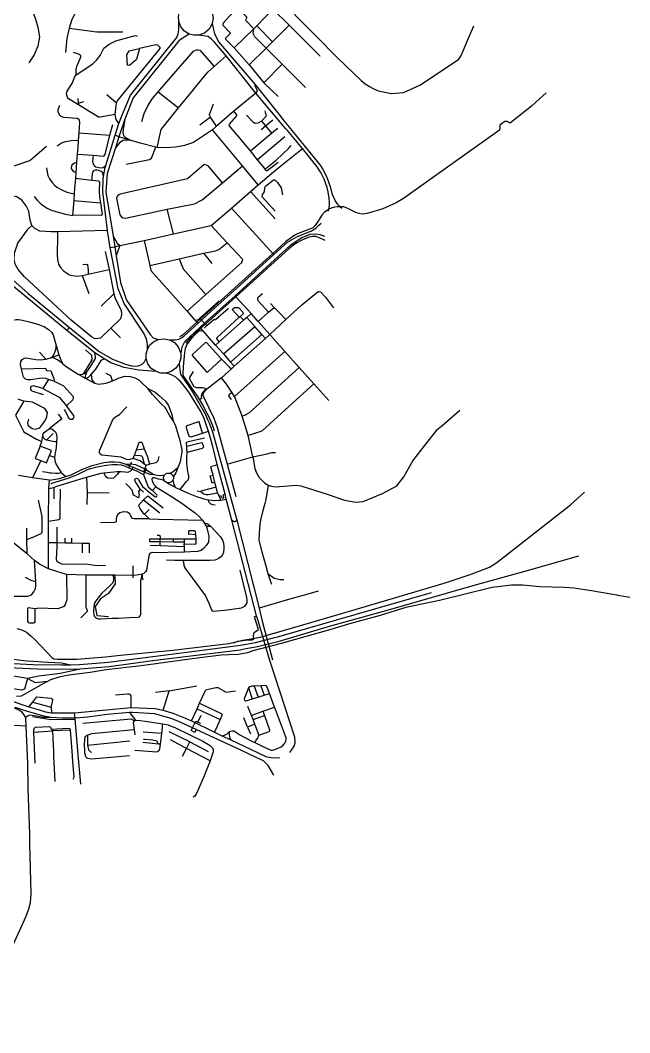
# Model space of a CAD drawing. Header units: inches. Extents: x 384787 to 391370, y 337312 to 343047.
# Drawn here: x 389574 to 391370, y 337886 to 340871 of the extents above; entities that cross this region are included whole.
import ezdxf

# ---------------------------------------------------------------- set-up
doc = ezdxf.new("R2010")
doc.units = ezdxf.units.IN
doc.header["$MEASUREMENT"] = 0

msp = doc.modelspace()

# ---------------------------------------------------------------- linework, layer by layer
for points in [[(390248.3, 341027.6), (390290.8, 340983), (390342.9, 340929.1), (390397.5, 340872.4), (390409, 340861), (390464.6, 340805.1), (390489.3, 340780.2), (390490.6, 340779), (390493.2, 340776.3), (390505.9, 340763.6), (390532.5, 340738), (390578.6, 340693.7), (390590.8, 340683.9), (390602.8, 340675.8), (390614.5, 340669.9), (390629.3, 340663.4), (390668.5, 340655.1), (390703.9, 340658.1), (390751.8, 340680), (390865.8, 340755.2), (390872.8, 340764.8), (390879.3, 340780.4), (390892.4, 340811.7), (390910.4, 340854.6)], [(389759.4, 340966.4), (389757.9, 340944.7), (389753.1, 340925.3), (389726, 340873.6), (389718.4, 340847.6), (389711.4, 340818.3), (389707.6, 340776.3)], [(390171.5, 340862.3), (390188.6, 340881.3), (390214.3, 340906.5), (390265.4, 340954.7), (390269.2, 340954.7), (390272, 340954.1), (390318.8, 340904.2)], [(390080.7, 340926.7), (390096.9, 340927.5), (390112.5, 340923.2), (390129.5, 340910.6), (390140, 340892.2), (390142.3, 340876.7), (390139.8, 340861.2), (390130.9, 340845), (390116.7, 340833), (390099.2, 340826.8), (390085.4, 340826.6), (390072, 340829.9), (390057.6, 340838.7), (390046.9, 340851.6), (390041, 340867.3), (390040.3, 340881.7), (390043.7, 340895.7)], [(390214.3, 340906.5), (390241.3, 340880.1), (390241.2, 340878.3), (390237.9, 340872.7), (390239, 340870.2), (390262.7, 340845.5)], [(390414.8, 340673.1), (390393.1, 340694.8), (390345.5, 340741.4), (390298.8, 340788.6), (390265.5, 340822.4), (390260.5, 340831.9), (390262.7, 340845.5), (390270.9, 340854.1), (390318.8, 340904.2)], [(390318.8, 340904.2), (390367, 340856.5), (390413.4, 340809.3), (390456.4, 340767.6), (390457.3, 340764.8)], [(389609.8, 340898.7), (389618.8, 340874.5), (389626, 340851), (389630.8, 340822), (389625.8, 340794.6), (389614.8, 340768.9), (389598.9, 340745.3)], [(389718.4, 340847.6), (389799.5, 340836.5), (389876.2, 340836.5)], [(389833.9, 340231.8), (389830.6, 340250.9), (389817.2, 340365.4), (389818, 340403.8), (389819.1, 340409.9), (389824, 340436.5), (389825.9, 340443.1), (389853.5, 340532), (389864.3, 340566.7), (389873.1, 340589.3), (389898.5, 340650.5), (390035, 340820.5), (390039.3, 340831.4), (390041.3, 340842.9), (390041.6, 340855.4), (390041, 340867.3)], [(390139.8, 340861.2), (390143.3, 340843.5), (390146.8, 340831.6), (390157.9, 340807.1), (390265.5, 340683), (390335.9, 340594.2), (390348.9, 340577.8), (390457.9, 340443.3), (390468, 340427.6), (390478.5, 340405.9), (390487.4, 340380.6), (390492.6, 340360.7), (390503.3, 340336.8), (390508.2, 340330.2), (390516.8, 340321.4), (390521.5, 340316.6)], [(390171.5, 340862.3), (390170.7, 340859.9), (390171.4, 340857), (390192.5, 340834.4), (390193, 340833.3), (390192.7, 340832.2), (390179.1, 340818.7), (390178.5, 340817.1), (390179.2, 340815.3), (390204.2, 340790), (390248.6, 340739.5), (390291.7, 340687), (390334.2, 340646.7)], [(390204.2, 340790), (390262.7, 340845.5)], [(390317, 340807.4), (390270.9, 340854.1)], [(390367, 340856.5), (390317, 340807.4), (390298.8, 340788.6)], [(389864.3, 340566.7), (389856.6, 340578.8), (389853.5, 340592.8), (389809.7, 340585.6), (389804.6, 340585.5), (389745.5, 340621.6), (389715.7, 340639.8), (389712.8, 340643.8), (389711.1, 340649.8), (389710.4, 340655.6), (389712.2, 340662.1), (389727.9, 340686.5), (389731.4, 340697), (389735, 340704.9), (389739.1, 340710.1), (389788, 340742.7), (389798.4, 340753.4), (389809.5, 340767.6), (389820, 340788.6), (389836.1, 340800.1), (389856.1, 340809.9), (389913, 340825.7), (389918.7, 340823.9)], [(390072, 340829.9), (390053.7, 340819.5), (390041.1, 340810.4), (389907.1, 340642.2), (389882.4, 340579.2), (389864.7, 340527.3), (389854.5, 340494.9), (389830.5, 340419.2), (389826, 340365.2), (389847.5, 340234)], [(390482.3, 340308), (390483.2, 340314), (390485, 340325.2), (390485.3, 340332.8), (390484.7, 340346.4), (390481.5, 340365.4), (390478.1, 340378.2), (390469.5, 340402.5), (390460.1, 340422.2), (390449.2, 340439.1), (390406, 340492.7), (390361.8, 340545.6), (390357, 340551.3), (390267.8, 340656.1), (390180.6, 340766.6), (390146.5, 340806.9), (390137.3, 340815.4), (390127.7, 340822.7), (390099.2, 340826.8)], [(389853.5, 340592.8), (389857.8, 340626.4), (389859.9, 340632.7), (389986.2, 340787.5), (389986, 340790.7), (389979.4, 340797.2), (389973.9, 340798.7), (389925.8, 340788.1)], [(389890.5, 340738.6), (389888.2, 340769.2), (389895.1, 340780.7), (389925.8, 340788.1), (389916.2, 340755.5), (389895.6, 340737.2), (389890.5, 340738.6)], [(389931.8, 340572.7), (389938.8, 340596.1), (389949.8, 340618.6), (389964.1, 340640.2), (389980.4, 340660.3), (390084.6, 340779.7), (390088.7, 340782.2), (390093.1, 340783.6), (390098.1, 340783.7), (390103.2, 340782.4), (390145.4, 340734.6)], [(390248.6, 340739.5), (390298.8, 340788.6)], [(389739.1, 340710.1), (389739.1, 340727.4), (389739.4, 340730.5), (389741.1, 340734.4), (389752.5, 340763.5), (389752.1, 340766.9), (389750.9, 340768.2), (389748.4, 340770.1), (389731, 340775.8)], [(389977.2, 340496.2), (389989.1, 340548.6), (390040.6, 340613.2), (390083, 340664.2), (390111.3, 340699.4), (390128.1, 340718.7), (390145.4, 340734.6), (390180.6, 340766.6)], [(390291.7, 340687), (390345.5, 340741.4)], [(390265.5, 340683), (390265.2, 340677.4), (390271.8, 340663.5), (390271.5, 340660.5), (390267.8, 340656.1)], [(389745.5, 340621.6), (389745.4, 340626.2), (389744.6, 340640.6)], [(389857.8, 340626.4), (389828.7, 340651.6)], [(390267.8, 340656.1), (390203.9, 340603), (390152.4, 340559.2), (390140.3, 340547.9), (390084.9, 340510.9), (390058.1, 340502.2), (390032.4, 340496.8), (390000.9, 340494.8), (389977.2, 340496.2), (389973.3, 340497.1), (389927.3, 340508.3), (389900.4, 340516.5), (389864.7, 340527.3), (389853.5, 340532)], [(389980.4, 340660.3), (390040.6, 340613.2)], [(391123.7, 340656.6), (391104.3, 340639.3), (391080.9, 340617.3), (391018.4, 340568.4), (391015.2, 340568.6), (391012.8, 340570.3), (391009.3, 340572.8), (391002.4, 340572.2), (390996.5, 340568.6), (390987.5, 340561.5), (390987.9, 340554), (390986.1, 340546.6), (390788.9, 340406.1), (390703.8, 340345.6), (390681.8, 340332.6), (390642.3, 340315.4), (390596.7, 340301.3), (390590, 340300), (390582.1, 340299.5), (390572.8, 340300.8), (390561.9, 340304.7), (390549.1, 340310.8), (390541.3, 340314.7), (390533, 340319.2), (390526.8, 340320.7), (390516.8, 340321.4), (390508, 340321.2), (390499.9, 340319.8), (390490.4, 340316.7), (390483.2, 340314), (390478.1, 340310.5), (390470.4, 340304.8), (390462.7, 340295.9), (390455.4, 340283.5), (390454, 340281.5), (390449.5, 340274.5), (390443.6, 340265.8), (390436.6, 340259.4), (390426.1, 340255.4), (390408.5, 340248.5), (390397.7, 340244), (390385.1, 340237.9), (390380.5, 340235.4), (390369, 340227.5), (390356.2, 340218.3), (390341.7, 340205.3), (390318, 340183.8), (390104.9, 339991), (390093.9, 339981.1), (390051.7, 339942.9), (390043.6, 339937.6)], [(389690, 340619.5), (389686.4, 340612.1), (389684.5, 340606.1), (389685.1, 340601), (389689.7, 340592.2), (389693.3, 340588.6), (389695.9, 340587), (389701.4, 340585.7), (389741.3, 340582.8), (389745, 340580.7), (389747.8, 340576.6)], [(389745.4, 340626.2), (389761.1, 340631.4)], [(390152.4, 340559.2), (390134.8, 340585.3), (390132.3, 340588.8), (390131.6, 340590.9), (390131.8, 340592.9), (390143.1, 340624.4)], [(390295.1, 340432.8), (390294.4, 340433.5), (390273.3, 340459.9), (390252.3, 340485.9), (390231.5, 340510.9), (390189.7, 340561), (390190.3, 340564.2), (390211.4, 340588.2), (390212.3, 340590), (390212.2, 340591.9), (390203.9, 340603)], [(390294.9, 340604.2), (390298.6, 340587.9), (390284.9, 340573.3), (390274.6, 340567.3), (390266.1, 340567.1), (390261.3, 340569.3), (390241.2, 340590.8)], [(389747.8, 340576.6), (389748.6, 340570.1), (389746.3, 340539.4), (389744.7, 340516.5), (389743.2, 340495.9), (389741.7, 340476.4), (389740, 340453.1), (389737.7, 340422.2), (389736.4, 340404), (389734.3, 340376), (389733, 340359.2), (389731.4, 340339.6), (389727.9, 340295.1)], [(389882.4, 340579.2), (389877.7, 340549.3), (389876.5, 340540.3), (389877.2, 340534.5), (389879.7, 340530.2), (389884.4, 340525.5), (389900.4, 340516.5)], [(390134.8, 340585.3), (390103.4, 340561.5)], [(390283.9, 340548.6), (390296.7, 340559.3), (390318.8, 340577.8)], [(390284.9, 340573.3), (390296.7, 340559.3), (390314.8, 340537.9)], [(389820.2, 340470.4), (389824, 340474.8), (389837.5, 340531.9), (389846.4, 340563.7)], [(390275.1, 340385.6), (390228.8, 340441.5), (390140.3, 340547.9)], [(390252.3, 340485.9), (390314.8, 340537.9), (390331.1, 340552.1), (390333.5, 340552)], [(389683.2, 340500.4), (389697, 340511), (389708.7, 340513.8), (389723.5, 340516.8), (389738.1, 340517.1), (389744.7, 340516.5)], [(389746.3, 340539.4), (389837.5, 340531.9)], [(389900.4, 340516.5), (389884.8, 340517.4), (389877.1, 340516.1), (389867.4, 340510.2), (389854.5, 340494.9)], [(390353.4, 340527.3), (390273.3, 340459.9)], [(389482.2, 340417.1), (389602.5, 340457.7), (389651.2, 340499.4)], [(389852.5, 340203.4), (389867.9, 340206.6), (389939.1, 340221.4), (390025.6, 340241.1), (390136.9, 340265.8), (390196.1, 340317.2), (390252.7, 340366.3), (390275.1, 340385.6), (390320, 340424.3), (390342, 340441.8), (390406, 340492.7)], [(389885.9, 340446.4), (389954.7, 340460.8), (389958, 340462.3), (389961.1, 340464.8), (389973.3, 340497.1)], [(390295.1, 340432.8), (390298.8, 340435.3), (390327.9, 340459), (390365.4, 340493.7), (390372.6, 340501.8)], [(389741.7, 340476.4), (389788.8, 340472.8), (389820.2, 340470.4)], [(389788.8, 340472.8), (389787.5, 340463.3), (389787, 340456.8), (389787.7, 340449.9), (389791.3, 340442.7), (389796.8, 340438.8), (389805.4, 340436.5)], [(389651.5, 340435.8), (389653.6, 340423.5), (389654.3, 340418.3), (389655, 340413.6), (389659.9, 340403), (389667.9, 340392.2), (389675.4, 340383.4), (389681.4, 340379), (389696.9, 340370.7), (389711.2, 340364.2), (389733, 340359.2)], [(389737.7, 340422.2), (389731.6, 340424.2), (389725.4, 340433.8), (389725.9, 340442.8), (389728.5, 340447.2), (389732.9, 340450), (389740, 340453.1)], [(389805.6, 340428.2), (389800.4, 340429), (389794.7, 340429.2), (389790.2, 340427.2), (389786.9, 340423.1), (389786.1, 340417.4), (389784.1, 340398.8)], [(389805.4, 340436.5), (389811.3, 340435.6), (389818.6, 340437.2), (389825.9, 340443.1)], [(389819.1, 340409.9), (389817, 340421.4), (389812.8, 340425.6), (389805.6, 340428.2)], [(389876, 340288.7), (389884.5, 340287.2), (390007.1, 340314.4), (390087.8, 340330.1), (390110, 340341.1), (390170.3, 340392.1), (390228.8, 340441.5)], [(390170.3, 340392.1), (390127.4, 340441.8), (390118, 340445.6), (390114.6, 340445), (390066.5, 340403.6)], [(390333.7, 340451.9), (390301.4, 340427.2), (390299.6, 340427.5), (390295.1, 340432.8)], [(389805.7, 340396.5), (389807.6, 340393.5), (389806.7, 340367.6), (389807.7, 340349.3), (389810, 340332.5), (389815.5, 340297.9), (389812.5, 340295.2), (389760.1, 340296), (389727.9, 340295.1)], [(389805.7, 340396.5), (389784.1, 340398.8), (389736.4, 340404)], [(390066.5, 340403.6), (389868.1, 340358.6), (389862.6, 340354.9), (389859.8, 340351.5), (389857.7, 340346), (389867, 340297.5), (389870.9, 340292), (389876, 340288.7)], [(390297.2, 340381.5), (390319.5, 340399.7), (390321.3, 340400.8), (390323.8, 340400.8), (390331.8, 340392.2), (390343.3, 340376.6), (390347.2, 340356.3)], [(389830.6, 340250.9), (389684.1, 340247.5), (389664.7, 340247.1), (389631.3, 340249), (389616.5, 340257.4), (389608.1, 340266), (389603, 340281.3), (389598.8, 340308.6), (389590.9, 340324.3), (389579.1, 340339.5), (389563.5, 340350), (389508.8, 340362.5), (389484.9, 340368), (389451.8, 340370.6), (389421.3, 340370.8), (389396.2, 340367.2)], [(390325.6, 340285.5), (390252.7, 340366.3)], [(390324.8, 340308.6), (390287, 340350.9), (390287.8, 340357.1), (390293.7, 340365.1), (390295, 340378), (390297.2, 340381.5)], [(389371.4, 340334.4), (389407.3, 340261.1), (389441, 340212.5), (389480.7, 340168.4), (389596.9, 340065.8), (389719.4, 339965.3), (389806.9, 339894.3), (389846.2, 339871.9), (389880.7, 339857.8), (389904.6, 339851.5), (389921.8, 339851.8), (389932.2, 339856.3), (389940.5, 339864.2), (389945.1, 339873.9)], [(389614.8, 340351.1), (389622.9, 340342), (389633, 340331.4), (389642.3, 340323.9), (389653.4, 340316.9), (389663.3, 340312), (389679.1, 340307.6), (389706.9, 340299.3), (389727.9, 340295.1)], [(389731.4, 340339.6), (389810, 340332.5)], [(390025.6, 340241.1), (390007.1, 340314.4)], [(390321.3, 340180), (390318, 340183.8), (390196.1, 340317.2)], [(389840.7, 339963.7), (389810, 339933.9), (389794.7, 339932.2), (389783.8, 339937.7), (389724, 339987), (389612.9, 340090.1), (389586.1, 340115), (389567.4, 340136.4), (389560.1, 340149.7), (389555.6, 340165.3), (389556.7, 340183.9), (389567.1, 340214.1), (389595, 340253.1), (389596.6, 340255.3), (389608.1, 340266)], [(389684.1, 340247.5), (389683.7, 340232.9), (389682.5, 340181.8), (389684, 340164.9), (389686.6, 340152.2), (389692.3, 340141.8), (389701.7, 340131.9), (389719, 340120.6), (389739.4, 340116.4), (389756.2, 340118.6), (389774.3, 340122.6), (389835.6, 340136)], [(390136.5, 340012.9), (390222.1, 340089.9), (390321.3, 340180), (390361.3, 340216.5), (390389.2, 340232.2), (390400.5, 340237.6), (390432.1, 340250.6), (390445.2, 340258.4), (390454.4, 340267.1), (390460.4, 340272.8)], [(390136.9, 340265.8), (390184.2, 340214.4), (390229.6, 340165.3)], [(389838.9, 340201.2), (389833.9, 340231.8)], [(389847.5, 340234), (389859.2, 340214.3), (389867.9, 340206.6)], [(389847.5, 340234), (389852.5, 340203.4)], [(389939.1, 340221.4), (389955.8, 340147.7), (389959, 340133.1)], [(390471.8, 340233.2), (390463.3, 340236.2), (390457.8, 340238.2), (390442.9, 340240.6), (390427.2, 340239.1), (390403.7, 340229.3), (390369.1, 340206.7), (390207.4, 340058.4), (390117.3, 339977.6), (390104.2, 339965.9), (390057.7, 339923.1), (390050.6, 339907.3), (390047, 339889.1)], [(390472.3, 340221.5), (390455.6, 340230), (390444.9, 340233.4), (390434.8, 340233.1), (390425.7, 340231.7), (390412.2, 340226.3), (390399.9, 340220.7), (390389.5, 340214.5), (390376.3, 340206.1), (390364.6, 340196.5), (390333.5, 340167.9), (390209.6, 340056), (390119.7, 339975), (390106.5, 339963.1), (390091.4, 339949.6), (390070.8, 339929.7), (390065.9, 339924.5), (390062, 339919.3)], [(389974.1, 339835), (389923.4, 339839), (389879.9, 339846.9), (389840.5, 339861.2), (389823.1, 339871.4), (389793.5, 339890.7), (389711.3, 339956.6), (389514.3, 340118.5), (389463.8, 340164.4), (389431.5, 340206.1), (389426.5, 340213.3)], [(389823.8, 340189.2), (389835.6, 340136), (389849.8, 340064.1), (389853.9, 340050.6), (389871.7, 340016.2), (389872.7, 340003.6), (389869.3, 339990.3), (389840.7, 339963.7)], [(389838.9, 340201.2), (389852.5, 340203.4)], [(389948.8, 339901.2), (389949.1, 339916.4), (389945.7, 339931), (389937.8, 339948.9), (389880.3, 340036.4), (389862.8, 340079), (389838.9, 340201.2)], [(389852.5, 340203.4), (389856.6, 340176), (389869.1, 340097.8), (389887.1, 340045.5), (389957.2, 339944.6), (389966, 339934.9), (389980, 339929.7)], [(389867.9, 340206.6), (389856.6, 340176)], [(389955.8, 340147.7), (390042.4, 340167.5), (390114.1, 340184.1), (390149.4, 340191.6), (390159.3, 340195.4), (390184.2, 340214.4)], [(390042.4, 340167.5), (390054.2, 340137.7), (390121.2, 340062.8)], [(390065.4, 340013.3), (390121.2, 340062.8), (390227.2, 340157.1), (390229.6, 340165.3)], [(390114.1, 340184.1), (390138.7, 340153.4)], [(389758.6, 340151.4), (389769.4, 340152.3), (389771.7, 340150.6), (389774.3, 340134), (389774.3, 340122.6)], [(389959, 340133.1), (390039.3, 340042.7), (390065.4, 340013.3), (390088.5, 339987.2), (390093.9, 339981.1), (390097.3, 339977.4)], [(389756.2, 340118.6), (389775.6, 340065)], [(390310, 339944.6), (390357.1, 339988.4), (390403.7, 340031.7), (390452.2, 340071.3), (390455.2, 340071.4), (390459, 340070.4), (390473.3, 340055), (390497.5, 340022.7)], [(389812.7, 340027.8), (389849.8, 340064.1)], [(390088.5, 339987.2), (390095.8, 339988.1), (390099.2, 339988.8), (390101.7, 339990.5), (390103.7, 339992.3), (390160.6, 340043.9)], [(390483.2, 339749.7), (390439.4, 339798.7), (390396.2, 339847.1), (390354.1, 339894.2), (390310, 339944.6), (390275.5, 339982.6), (390254.2, 340006), (390209.6, 340056), (390207.4, 340058.4)], [(390288.2, 340064.5), (390275.6, 340054.1), (390273.6, 340051.2), (390273.2, 340048.2), (390274.4, 340044.5), (390284.5, 340032.9), (390305.8, 340009.9)], [(390322.1, 340024.5), (390311.7, 340035.6)], [(390013.5, 339929.2), (390030.9, 339929.1), (390041.7, 339931.2), (390049.5, 339934.9), (390055.7, 339939.9), (390097.3, 339977.4), (390108.6, 339986.8), (390136.5, 340012.9)], [(390117.5, 339963.1), (390117.8, 339964.8), (390118.9, 339966.4), (390123.7, 339970.7), (390144.3, 339988.8), (390149.7, 339988.5), (390187.3, 340022.6)], [(390254.2, 340006), (390241.5, 339994.8), (390232, 339986.4), (390160, 339922.8), (390149.5, 339913.5)], [(390219.3, 339995.4), (390198.7, 340017.9), (390205.1, 340024.1), (390217.6, 340023.7), (390230.2, 340010.4), (390231.1, 340005.7), (390221.7, 339997.6)], [(390275.5, 339982.6), (390305.8, 340009.9), (390322.1, 340024.5), (390337.1, 340009.7), (390357.1, 339988.4)], [(389525.4, 339971.3), (389533, 339978.1), (389538.4, 339981.4), (389542.6, 339983.6), (389552.6, 339987), (389561.9, 339988.7), (389568.8, 339988.7), (389581, 339986.6), (389603.7, 339980.5), (389629, 339973.6), (389637.3, 339970.5), (389644.4, 339967.8), (389657.5, 339959.7), (389666, 339951.5), (389670.9, 339943.6), (389680, 339912.4), (389687.7, 339884.3)], [(390123.7, 339970.7), (390119.7, 339975), (390117.3, 339977.6), (390108.6, 339986.8), (390104.9, 339991), (390103.7, 339992.3)], [(390160, 339922.8), (390153, 339932.9), (390152.9, 339934.7), (390219.3, 339995.4), (390221.7, 339997.6), (390232, 339986.4)], [(390296.4, 339932.8), (390286.3, 339944.6), (390265.2, 339968.1), (390241.5, 339994.8)], [(389711.3, 339956.6), (389719.4, 339965.3)], [(389869.3, 339935.2), (389840.7, 339963.7)], [(390112.5, 339956.2), (390108.7, 339954.1), (390104.1, 339955.4), (390101.2, 339955.4), (390090.6, 339945.8), (390075.4, 339929.7), (390066.3, 339917.5), (390060.1, 339903.4), (390057.9, 339891.5), (390054.1, 339849.2), (390052.9, 339831), (390054.3, 339821.6), (390061.3, 339812.9), (390081.6, 339782.1), (390093.4, 339765.7), (390102.5, 339752.1), (390111.3, 339736.9), (390124.3, 339712.6), (390131.2, 339699.5), (390137, 339686.5), (390139.9, 339679.3), (390142.6, 339670.8), (390145.7, 339660.2)], [(390149.5, 339913.5), (390112.5, 339956.2), (390106.5, 339963.1), (390104.2, 339965.9)], [(390172.6, 339887.2), (390265.2, 339968.1)], [(389948.8, 339901.2), (389956.3, 339913.6), (389967, 339923.3), (389980, 339929.7)], [(389980, 339929.7), (389996.8, 339932.2), (390013.5, 339929.2)], [(390013.5, 339929.2), (390028.3, 339920.9), (390039.6, 339908.2), (390047, 339889.1)], [(390080.9, 339882.4), (390123.3, 339834.6), (390126.2, 339833.8), (390167.4, 339871.9), (390123.4, 339920.3), (390120.1, 339920.8), (390081.7, 339885.8), (390080.9, 339882.4)], [(390310, 339944.6), (390296.4, 339932.8), (390204.5, 339850.7), (390196.1, 339843.3), (390167.4, 339816.9), (390123.2, 339782.6), (390114.7, 339774.1), (390112.6, 339769.8), (390111.7, 339765.6), (390114.7, 339759.1)], [(390193.8, 339863), (390286.3, 339944.6)], [(389630.5, 339892.6), (389649.1, 339872)], [(389666.9, 339876.9), (389671.5, 339883.1), (389675.2, 339889.9), (389677.9, 339897.1), (389679.5, 339904.7), (389680, 339912.4)], [(389766, 339899.5), (389784.2, 339884), (389785.3, 339870.1), (389763.5, 339834.8), (389758.6, 339827.9)], [(389770.5, 339834.2), (389781.8, 339850.8), (389795.4, 339873.5), (389795.4, 339879.3), (389793.5, 339890.7)], [(389945.1, 339873.9), (389945.1, 339887.8), (389948.8, 339901.2)], [(390047, 339889.1), (390047.1, 339875.4), (390042.3, 339858.9)], [(390149.5, 339913.5), (390172.6, 339887.2), (390193.8, 339863)], [(390205.8, 339761.7), (390354.1, 339894.2)], [(389656.8, 339812.3), (389649.1, 339814.7), (389640.2, 339815.9), (389629.9, 339815), (389605.3, 339810.6), (389596.4, 339811.2), (389589, 339813.3), (389583.1, 339819.1), (389577.6, 339842.3), (389574.8, 339855.5), (389575.9, 339864.7), (389579.6, 339871.2), (389585, 339874.3), (389590.5, 339875.9), (389620.1, 339870.4), (389633.5, 339869.5), (389649.1, 339872)], [(389649.1, 339872), (389666.9, 339876.9)], [(389666.9, 339876.9), (389687.7, 339884.3)], [(389699.9, 339858.5), (389690.9, 339865), (389683.6, 339870.1), (389675.6, 339874), (389666.9, 339876.9)], [(389687.7, 339884.3), (389692.9, 339871.9), (389699.9, 339858.5), (389709.2, 339850.4), (389745, 339827.9), (389767.2, 339815), (389784.2, 339805.9), (389792.3, 339801.2), (389805.4, 339798), (389827.6, 339800.6), (389845.5, 339807.7), (389865.8, 339817.1), (389882.9, 339822.1), (389897.9, 339821.1), (389911.7, 339817), (389923, 339811), (389932.6, 339802.3), (389949.8, 339785.4)], [(389823.1, 339871.4), (389815.4, 339869.9), (389810.4, 339866.3), (389795.6, 339842.3), (389783.3, 339827.2)], [(389974.1, 339835), (389960.2, 339844.5), (389950.2, 339858), (389945.1, 339873.9)], [(390042.3, 339858.9), (390032.2, 339845), (390019.1, 339835.6), (390003.7, 339830.7)], [(390042.3, 339858.9), (390043.9, 339839), (390046.5, 339827.8), (390081.3, 339776), (390119.6, 339708.6), (390126.1, 339694.2), (390130.3, 339684.1), (390137.8, 339665.2), (390140.2, 339657.9), (390211.7, 339401.1), (390277.7, 339137.3), (390286.8, 339099.7)], [(390167.4, 339871.9), (390190.8, 339848.4), (390196.1, 339843.3)], [(390204.5, 339850.7), (390193.8, 339863)], [(389649.3, 339843.9), (389577.6, 339842.3)], [(389649.3, 339843.9), (389651.4, 339838.4), (389664.1, 339837.3), (389674, 339811.9), (389672.6, 339806.6)], [(389745, 339827.9), (389751.8, 339827.1), (389758.6, 339827.9), (389764.9, 339830.3), (389770.5, 339834.2)], [(389767.2, 339815), (389766.4, 339820.5), (389767.4, 339824.8), (389770.5, 339834.2)], [(389783.3, 339827.2), (389778.8, 339822.2), (389773.8, 339817.6), (389767.2, 339815)], [(389783.3, 339827.2), (389783.8, 339817), (389785.3, 339812.2), (389787.9, 339807.2), (389792.3, 339801.2)], [(389845.5, 339807.7), (389840.5, 339822.6), (389826.8, 339829.4)], [(390003.7, 339830.7), (389988.6, 339830.7), (389974.1, 339835)], [(390275.7, 339097.5), (390269.8, 339114.7), (390198, 339397.2), (390181.2, 339459.5), (390177.5, 339473.6), (390154.2, 339560.8), (390141.7, 339614.2), (390134.6, 339638.5), (390128.5, 339660), (390126.9, 339664.9), (390120.7, 339682.2), (390115.8, 339696.5), (390106.3, 339717.1), (390095.6, 339735.6), (390083.7, 339753.6), (390072.3, 339771.1), (390061.6, 339785.9), (390050.8, 339799.6), (390044.9, 339807.3), (390038.7, 339813.1), (390032.6, 339818.4), (390025.6, 339822.9), (390016.7, 339826.8), (390003.7, 339830.7)], [(390123.2, 339782.6), (390121.1, 339783.9), (390118.5, 339785.6), (390115.7, 339786.6), (390111.2, 339787.4), (390094, 339787.3), (390086.7, 339790.3), (390073.3, 339812.8), (390073.3, 339817.5), (390084.2, 339835)], [(390396.2, 339847.1), (390322.6, 339780.5), (390247.9, 339712.8), (390235.2, 339705.9), (390227.8, 339703.7)], [(389656.8, 339812.3), (389640.5, 339785.1), (389688.7, 339759.7), (389710.5, 339734.1), (389729.1, 339751.8), (389731, 339756), (389730.9, 339760.7), (389702.6, 339792.3), (389672.6, 339806.6), (389656.8, 339812.3)], [(390259.3, 339583.4), (390245.5, 339647), (390227.8, 339703.7), (390224.3, 339714.6), (390205.8, 339761.7), (390197.5, 339774.6), (390182.2, 339798.4), (390167.4, 339816.9)], [(390439.4, 339798.7), (390365.6, 339731.9), (390286.9, 339660.7), (390283, 339658.6), (390245.5, 339647)], [(389640.5, 339785.1), (389617.3, 339792.4), (389612.4, 339792.9), (389609.1, 339792.5), (389606.6, 339791.2), (389604.6, 339788.9), (389603.8, 339785.2), (389604.2, 339782.5), (389606.2, 339779.9), (389610.8, 339777.1), (389641.8, 339767.3)], [(390024.3, 339690.1), (390013.4, 339707.1), (390000.8, 339729), (389990, 339739.6), (389963.5, 339767.5), (389949.8, 339785.4)], [(389949.8, 339785.4), (389971.2, 339774.1), (389984.6, 339764), (390001.7, 339748.1), (390010.5, 339734.9), (390020.5, 339708.2), (390024.3, 339690.1)], [(390121.1, 339783.9), (390111.7, 339774.8), (390107.8, 339767.5), (390107.2, 339761.2), (390108.3, 339756.2), (390102.5, 339752.1)], [(390196.3, 339752.5), (390188.5, 339764.2), (390190.7, 339768.7), (390197.5, 339774.6)], [(389584.1, 339747.8), (389560.4, 339706.7), (389584, 339657.9), (389621.7, 339635.6), (389637.6, 339629.1)], [(389598.1, 339695.2), (389594.9, 339682.7), (389597.5, 339675.9), (389609.1, 339667.1), (389619.3, 339665.5), (389631.2, 339669.7), (389646.8, 339689.4), (389652.6, 339701.8), (389653.8, 339714.2), (389646.7, 339726.7), (389610.4, 339745), (389584.1, 339747.8), (389572.4, 339751.8), (389567.8, 339753.5)], [(390114.7, 339759.1), (390144.3, 339697.6), (390154.6, 339670.6), (390183.8, 339562.4), (390209.6, 339467)], [(389685.5, 339709.3), (389696, 339696.3), (389659, 339666.5)], [(389703.5, 339723.3), (389706.5, 339719), (389716.8, 339697.6), (389721.6, 339694.9), (389727.2, 339695.4), (389730.9, 339698), (389733, 339702), (389732.1, 339705.4), (389710.5, 339734.1)], [(389897, 339575.8), (389892.2, 339574.7), (389887.5, 339575.6), (389878.6, 339580), (389871.7, 339582.4), (389814.6, 339588.3), (389809.3, 339591.8), (389807.2, 339596.3), (389807.8, 339601.7), (389847.6, 339696.3), (389854.5, 339701.4), (389866, 339708.2), (389888.5, 339731.4)], [(390259.3, 339583.4), (390265.8, 339549.7), (390270, 339536.8), (390278.5, 339522.7), (390294.1, 339507.4), (390304.8, 339499.9), (390314.7, 339497.6), (390325.6, 339495.9), (390387.7, 339500), (390401.2, 339498.3), (390481.8, 339472.5), (390529.5, 339455.9), (390562.6, 339450.6), (390584.7, 339452), (390641.9, 339475.7), (390683.6, 339498.4), (390704.4, 339524.5), (390731.2, 339571.8), (390772.2, 339625), (390798.7, 339658.8), (390802, 339663), (390816.4, 339675.4), (390869.5, 339721.2)], [(390024.3, 339690.1), (390031.2, 339675.7), (390044.2, 339631.8), (390048.5, 339613.6), (390050, 339606.4), (390049.8, 339597.3), (390047.7, 339582.2), (390046.7, 339576.2), (390044.8, 339568.9), (390042.2, 339560.9), (390038.6, 339552.4)], [(390110.6, 339653.4), (390101, 339686.9), (390100.2, 339687.2), (390099.4, 339687.2), (390065, 339674.8), (390063.3, 339672.9)], [(389640.9, 339647), (389641.7, 339651.8), (389645, 339656.2), (389659, 339666.5), (389662.9, 339667), (389666.7, 339666.1), (389673.2, 339661.8), (389678.3, 339657.2), (389680.4, 339649.9), (389681.6, 339641), (389681, 339627.8), (389679.4, 339610), (389676.6, 339595.3), (389674.9, 339582.4), (389676.1, 339572), (389680, 339561.6), (389695, 339537.9), (389707.8, 339525.7)], [(389651.5, 339633.5), (389670.7, 339652.3)], [(390063.3, 339672.9), (390063.2, 339670.3), (390071.1, 339646.1), (390073.3, 339643.6)], [(390073.3, 339643.6), (390077.6, 339643), (390110.6, 339653.4)], [(390110.6, 339653.4), (390128.5, 339660)], [(389632.3, 339615.8), (389617.7, 339579.4), (389634.1, 339572.9), (389651.5, 339566), (389660.1, 339587.7), (389666, 339602.4), (389632.3, 339615.8), (389637.6, 339629.1), (389640.9, 339647)], [(389681, 339627.8), (389675.7, 339628), (389651.5, 339633.5), (389647.1, 339635.3), (389642.8, 339639.6), (389640.9, 339647)], [(389944.8, 339559.7), (389939.5, 339562.7), (389927, 339571.8), (389906.9, 339579.3), (389910.8, 339588.7), (389916.1, 339604.4), (389921, 339618.6), (389924.4, 339626.7), (389931.8, 339627.1), (389939, 339607.9)], [(390064.5, 339614.2), (390063.7, 339625.1), (390065.2, 339628.4), (390116.6, 339640.1)], [(390111.2, 339609.9), (390114.6, 339613.4), (390111.5, 339624.5), (390108, 339625.1), (390064.5, 339614.2)], [(389660.1, 339587.7), (389674.9, 339582.4)], [(389910.8, 339588.7), (389927.5, 339587.5), (389931, 339586.8), (389933, 339585.1), (389934.9, 339579.2), (389939.5, 339562.7)], [(389916.1, 339604.4), (389939, 339607.9)], [(389939, 339607.9), (389949.2, 339583.5), (389955.1, 339562.6)], [(390045.7, 339487.9), (390062.9, 339509.7), (390068.6, 339516.3), (390070.5, 339520.7), (390070.9, 339526.8), (390067.9, 339540.6), (390065.1, 339564.4), (390064.6, 339582.1), (390065.4, 339597.5), (390065.2, 339606.1), (390064.5, 339614.2)], [(390065.4, 339597.5), (390111.2, 339609.9)], [(390183.8, 339562.4), (390259.3, 339583.4), (390301.3, 339593.2), (390315.5, 339596.7), (390326.1, 339596.7)], [(389634.1, 339572.9), (389610.4, 339522.4)], [(389660, 339515.3), (389689.7, 339520.2), (389707.8, 339525.7), (389724.3, 339530.7), (389757.7, 339547.2), (389785.6, 339557.9), (389820.2, 339567.3), (389835.6, 339569.1), (389852.8, 339568.8), (389865.9, 339568.1), (389876.6, 339565.5), (389884.8, 339562), (389896.4, 339557.2), (389906.6, 339553), (389938, 339539.9), (389940.7, 339538.8), (389954.4, 339533.2), (389967.3, 339531.7), (389977.5, 339529.7), (389988.4, 339528.8), (389999.7, 339531.1)], [(389664.2, 339502.8), (389667.2, 339505.9), (389715.1, 339520.9), (389732.4, 339527.5), (389742.6, 339532.1), (389772, 339546.7), (389780.8, 339549.8), (389804.2, 339554.9), (389827.5, 339559.7), (389845.8, 339561.3), (389860.6, 339561.4), (389871.2, 339560.2), (389881.3, 339557.6), (389893.9, 339551.9)], [(389884.8, 339562), (389899.1, 339562.8), (389913.8, 339561.2), (389940.8, 339548.1), (389944.2, 339546.1), (389967.3, 339531.7)], [(389901.8, 339568.6), (389899.1, 339562.8), (389896.4, 339557.2), (389893.9, 339551.9)], [(389906.9, 339579.3), (389897, 339575.8)], [(389938, 339539.9), (389940.8, 339548.1), (389944.8, 339559.7), (389955.1, 339562.6), (389959.6, 339563.9), (389969.2, 339566.1), (389974.2, 339567.6), (389980.4, 339573.2), (389983, 339585.2)], [(390164.8, 339456.4), (390160.5, 339469.2), (390155.7, 339477.9), (390151.6, 339494), (390147.9, 339508.3), (390142.3, 339529.9), (390136, 339554.2), (390137.1, 339555.9), (390145.3, 339558.2)], [(390145.3, 339558.2), (390149.3, 339559.4)], [(390149.3, 339559.4), (390154.2, 339560.8)], [(389660, 339515.3), (389610.4, 339522.4), (389568.4, 339529.3)], [(389639.9, 339541.1), (389652.9, 339538.2), (389656.7, 339537.5), (389660.7, 339536.9), (389667.3, 339536.4), (389678.3, 339535.9), (389686.2, 339536.2), (389695, 339537.9)], [(389658, 339490.1), (389673, 339493.5), (389682.1, 339496.9), (389716.7, 339508.4), (389769.6, 339524.2), (389812.2, 339535.8), (389820.4, 339536.7), (389859.7, 339541.1), (389866.6, 339540.7), (389871.4, 339540.5), (389882.1, 339539.6), (389890.6, 339538.4), (389894, 339539.3), (389901, 339543.6), (389902.5, 339545.7), (389903.6, 339547.6), (389906.6, 339553)], [(389866.6, 339540.7), (389859.8, 339531.3), (389852.7, 339524.6), (389848.9, 339521.2), (389842.2, 339520.3), (389832.1, 339521.4), (389828.4, 339524.2), (389824.8, 339528.2), (389820.4, 339536.7)], [(389893.9, 339551.9), (389914.7, 339543.5)], [(389914.7, 339543.5), (389937.5, 339532.1), (389946.7, 339504.8), (389951.2, 339495.8), (389964.1, 339484.6)], [(389945.9, 339549.7), (389944.2, 339546.1), (389940.7, 339538.8), (389937.5, 339532.1)], [(389998.4, 339514), (389997.1, 339516.8), (389996.3, 339519.7), (389996.2, 339522.8), (389996.8, 339525.8), (389998, 339528.6), (389999.7, 339531.1)], [(389999.7, 339531.1), (390001.8, 339533.1), (390004.2, 339534.6), (390006.9, 339535.7)], [(390006.9, 339535.7), (390011.2, 339536.2), (390015.5, 339535.4)], [(390015.5, 339535.4), (390021.2, 339538.5), (390026.5, 339542.5), (390032.7, 339547.4), (390038.6, 339552.4)], [(390015.5, 339535.4), (390018.4, 339534), (390021, 339532.1), (390023, 339529.6), (390024.5, 339526.7), (390025.3, 339523.6)], [(390038.6, 339552.4), (390034.8, 339542.1), (390032.1, 339537), (390029.5, 339531.9), (390025.3, 339523.6)], [(390133.3, 339527.4), (390142.3, 339529.9)], [(389969.1, 339501.6), (389971.3, 339498.7), (389974, 339495.8), (390017, 339469), (390050, 339447.3), (390072.5, 339430.3), (390089.3, 339418.5), (390100.3, 339408.9), (390110.7, 339397.1), (390115.9, 339389.3), (390122.9, 339378.6), (390130.2, 339350.1), (390128.6, 339331.9), (390122.4, 339323), (390115.3, 339314.2), (390106.7, 339307.4), (390096.2, 339304.8), (390075.9, 339303.6), (390058, 339302.9), (389960.9, 339301.1), (389957.9, 339299.7), (389955.3, 339297.4), (389953.5, 339295), (389952.6, 339292.4), (389946.4, 339249.9), (389943.1, 339244.8), (389938.5, 339240.3), (389933.5, 339237.6), (389912, 339234.1), (389852.3, 339235.2), (389846.9, 339235.2), (389767.5, 339234.7), (389709.9, 339237.4), (389684.8, 339245.2), (389657.5, 339254), (389656.8, 339331.5), (389657.3, 339394.5), (389658, 339490.1), (389660, 339515.3)], [(389769.6, 339524.2), (389771.5, 339477.3)], [(389927.1, 339488.4), (389922.3, 339482.1), (389924.2, 339471.7), (389922, 339462.9), (389907.4, 339470.9), (389903.3, 339485.7), (389894, 339496.4), (389888.7, 339501.6), (389884.9, 339505.4)], [(389937.2, 339479.3), (389927.1, 339488.4), (389912.6, 339512), (389911.8, 339514.6), (389911.7, 339516.8), (389912.7, 339518.8), (389914.5, 339520.3), (389916.8, 339520.8), (389919.2, 339520.2), (389921.1, 339518.4), (389922.7, 339516.4), (389933.9, 339496.8), (389944.6, 339487.5), (389948.7, 339484), (389970.7, 339467.4), (389972.3, 339466.3), (389974.3, 339466.1), (389976.1, 339467.1), (389976.8, 339468.1), (389977.2, 339469.8), (389976.7, 339471.5), (389975.5, 339472.8), (389964.1, 339484.6)], [(389969.7, 339522.2), (389965.8, 339521.9), (389962.8, 339520.2), (389962, 339516.9), (389962.5, 339513.5), (389964.4, 339508.2), (389969.1, 339501.6)], [(389986.8, 339517), (389981.2, 339518.5), (389969.7, 339522.2)], [(389998.4, 339514), (389991, 339516.3), (389986.8, 339517)], [(390005.2, 339508.3), (390002.5, 339509.7), (390000.2, 339511.6), (389998.4, 339514)], [(390024.1, 339515.7), (390022.1, 339512.5), (390019.4, 339510), (390016.1, 339508.2), (390012.5, 339507.3), (390008.8, 339507.3), (390005.2, 339508.3)], [(390031.9, 339493.3), (390010.9, 339503.9), (390005.2, 339508.3)], [(390025.3, 339523.6), (390025.4, 339521.6), (390025.2, 339519.5), (390024.8, 339517.6), (390024.1, 339515.7)], [(390024.1, 339515.7), (390024.4, 339510.8), (390025.3, 339506.1), (390026.9, 339501.5), (390029.1, 339497.2), (390031.9, 339493.3)], [(390139.8, 339505.9), (390133.3, 339527.4)], [(390143.5, 339507), (390139.8, 339505.9)], [(390147.9, 339508.3), (390143.5, 339507)], [(390304.8, 339499.9), (390297.5, 339458.5), (390295.1, 339446), (390287.9, 339421.8), (390281.6, 339397.5), (390279.7, 339384.2), (390278.2, 339359.3), (390277.2, 339338.6), (390286.1, 339303.3), (390297.9, 339262.7), (390303.2, 339239.6), (390311.8, 339216.1), (390314.5, 339208.6)], [(389657.3, 339394.5), (389687.5, 339399.2), (389690.1, 339399.9), (389690.9, 339400.6), (389691.6, 339401.9), (389691.8, 339403.5), (389692, 339427.1), (389692.8, 339489)], [(389673, 339493.5), (389673, 339460.5)], [(389771.5, 339477.3), (389770.5, 339443)], [(389835.5, 339476.5), (389771.5, 339477.3)], [(389824.9, 338993.8), (389869.2, 338999.4), (390023.6, 339014), (390188.8, 339033.1), (390208.9, 339038.5), (390228.8, 339043.8), (390254.6, 339046.9), (390280.7, 339052.5), (390352.6, 339072.6), (390430.7, 339095.6), (390577.5, 339138.7), (390823.1, 339211.7), (390903.2, 339237.6), (390956.6, 339258.5), (390978.3, 339272.4), (391195.7, 339442.4), (391236.9, 339479.6)], [(389937.6, 339457.3), (389948.9, 339468), (389950.4, 339468.4), (389995.3, 339433.8)], [(389964.1, 339484.6), (389974, 339495.8)], [(390031.9, 339493.3), (390045.7, 339487.9)], [(390045.7, 339487.9), (390068.9, 339476.8), (390092.9, 339467.2), (390109.2, 339461.7), (390115.1, 339460.2), (390119.8, 339459.1)], [(390095.8, 339483.4), (390105.7, 339481.4), (390114.7, 339474.9), (390122.2, 339472.7), (390127.7, 339473.1), (390155.7, 339477.9)], [(390151.6, 339494), (390109.9, 339484.1), (390107.5, 339482.3), (390105.7, 339481.4)], [(390160.5, 339469.2), (390164.1, 339470.3), (390166, 339466.3), (390168.9, 339462.7), (390171.9, 339462.2), (390172.6, 339462.9), (390173.9, 339464.2), (390172, 339472), (390177.5, 339473.6)], [(389593.6, 339340.5), (389614.1, 339348.5), (389629.1, 339355), (389634.5, 339357.2), (389636.5, 339358.6), (389637.4, 339359.7), (389638.8, 339363.2), (389638.1, 339408), (389628.1, 339456.6)], [(389922.8, 339440.7), (389937.6, 339457.3), (389985.2, 339419.1)], [(389922.8, 339440.7), (389923, 339438.4), (389927.4, 339429.4), (389935.5, 339418.9), (389939.7, 339414.8), (389954, 339400.7)], [(390119.8, 339459.1), (390129.4, 339457.1), (390145.5, 339454.9), (390164.8, 339456.4)], [(390148.7, 339441.1), (390141.8, 339442.3), (390138.3, 339443.4), (390135.1, 339445.2), (390133.6, 339446.7), (390130.9, 339449.4), (390129.5, 339451.9), (390129.2, 339453.8), (390129.4, 339457.1)], [(390164.8, 339456.4), (390181.2, 339459.5)], [(389657.5, 339254), (389630.7, 339267.7), (389616, 339278.6), (389594, 339297.4), (389541.7, 339340.3), (389520, 339358.4), (389495.7, 339379.8), (389490.7, 339383.4), (389446.5, 339419.4)], [(389909.5, 339400.8), (389905.9, 339401.7), (389903, 339403.3), (389899.2, 339411.8), (389896.7, 339416.2), (389888.9, 339420.3), (389882.5, 339421.3), (389874.5, 339421), (389867.1, 339419.1), (389861.7, 339413.9), (389857.5, 339406.9), (389856.7, 339400.5), (389856.9, 339392.7), (389855.1, 339390.8), (389851.5, 339389.9), (389810.1, 339389)], [(389953.8, 339428.5), (389939.7, 339414.8)], [(389954, 339400.7), (389909.5, 339400.8)], [(389954, 339400.7), (389981.2, 339399.8), (390110.7, 339397.1)], [(390115.9, 339389.3), (390123.7, 339387.7), (390127.4, 339385.6), (390132.3, 339381.8), (390136.7, 339377.2)], [(390211.7, 339401.1), (390210.4, 339395.4), (390207.8, 339392.5), (390205.8, 339391.9), (390202, 339393.6), (390198, 339397.2)], [(389594, 339297.4), (389593.6, 339340.5), (389593.7, 339373.7)], [(389681.4, 339377), (389682.1, 339331.1)], [(389977.3, 339353.4), (389982.8, 339353), (389985.1, 339351.7), (389985.8, 339350.4), (389986.5, 339348.7), (389986.5, 339347.1), (389986.2, 339342.1)], [(390136.7, 339377.2), (390150.8, 339363.1), (390163.6, 339348.9), (390169.8, 339338.3), (390172.8, 339329.3), (390174.2, 339320.2), (390174.3, 339313.2), (390172.9, 339302.9), (390170.5, 339295.4), (390165.3, 339288.8), (390157, 339283.1), (390147.6, 339279.5), (390133.9, 339277.8), (390053.8, 339278.6), (390028.1, 339278.7), (390005.1, 339278.8)], [(390091.9, 339354.2), (390090.3, 339363.7), (390088.9, 339365.1), (390087.5, 339365.7), (390071.2, 339365.4), (390070.4, 339364.9), (390070, 339364.3), (390070.1, 339356.8), (390070.3, 339356.3), (390070.9, 339355.6)], [(390092.2, 339341.9), (390091.9, 339354.2), (390070.9, 339355.6)], [(390136.7, 339377.2), (390132.7, 339378.1), (390129.5, 339378.4), (390122.9, 339378.6)], [(389535.5, 339323.3), (389535.5, 339236.8), (389534.1, 339192.6), (389534.1, 339191.9), (389533.3, 339180.8), (389534.7, 339177.4), (389539.4, 339174.7), (389544.8, 339173.2), (389549.3, 339172.9), (389596.5, 339172.7), (389606.7, 339176.9), (389613.7, 339185.5), (389618.8, 339195.6), (389620.2, 339204.6), (389619.9, 339216), (389616, 339278.6)], [(389656.8, 339331.5), (389682.1, 339331.1), (389706.2, 339330.5), (389726.2, 339330.1), (389757.6, 339329.4), (389778.1, 339329)], [(389682.1, 339331.1), (389681.6, 339318.7), (389680.1, 339282), (389682.1, 339276), (389687.7, 339272.2), (389697.1, 339267.8), (389767.6, 339268.2), (389793.1, 339264.2), (389825.3, 339263.3)], [(389706.2, 339330.5), (389706.4, 339344.1)], [(389726.2, 339330.1), (389726.4, 339344)], [(389757.6, 339300.5), (389757.6, 339329.4)], [(389778.1, 339301), (389778.1, 339329)], [(390057.2, 339331.9), (390025.7, 339332.3), (389986.4, 339332.8), (389956.6, 339333.2), (389956, 339333.3), (389955.7, 339333.9), (389955.9, 339341.3), (389956.3, 339341.9), (389957.4, 339342.2), (389986.2, 339342.1), (390025.6, 339342.1), (390057, 339342)], [(390057.6, 339318.3), (389986.4, 339321.1), (389956.7, 339322.2)], [(389986.4, 339321.1), (389986.4, 339332.8), (389986.2, 339342.1)], [(390025.7, 339332.3), (390025.6, 339342.1)], [(390057, 339342), (390092.2, 339341.9)], [(390057, 339342), (390057.2, 339331.9), (390057.5, 339327)], [(390057.5, 339327), (390090, 339326.4), (390091.1, 339327), (390092, 339328), (390092.2, 339341.9)], [(390058, 339302.9), (390057.6, 339318.3), (390057.5, 339327)], [(391218.9, 339291.3), (391064.1, 339246.7), (390914.9, 339205.9), (390658.6, 339132), (390484.9, 339083.9), (390333, 339038), (390273.6, 339023.4), (390234.2, 339016.5), (390221.7, 339014.3), (389971.7, 338983.1), (389836.3, 338964.7), (389749.5, 338958.3), (389722.3, 338957.1), (389624.7, 338957.7), (389259.3, 338974.8), (389176.5, 338979.4)], [(389905.7, 339262.9), (389905.6, 339226.7)], [(390053.8, 339278.6), (390055.6, 339264.8), (390057.6, 339259), (390061.1, 339253.5), (390120.1, 339174.3), (390130.1, 339152.6), (390137.5, 339132.8), (390139.3, 339130), (390142.6, 339128.6), (390176.1, 339132.1), (390226.5, 339138.3), (390235.6, 339143.7), (390239.8, 339148.4), (390242.3, 339153.9), (390242.7, 339161.2), (390242, 339168.9), (390222.5, 339249.7)], [(389709.9, 339237.4), (389711.5, 339162.5), (389706.6, 339149), (389701.9, 339143.1), (389695.4, 339139.2), (389684.9, 339135.8), (389625.1, 339138)], [(389767.5, 339234.7), (389767.3, 339140.2), (389770.3, 339134.2), (389771.2, 339131.3), (389771.4, 339129.8), (389771, 339128.2), (389752.2, 339108.8)], [(389846.9, 339235.2), (389848.3, 339227.9), (389848.5, 339219.1), (389846.1, 339211.1), (389838.4, 339203.3), (389826, 339192.4), (389813.5, 339181.1), (389799.6, 339163.1), (389793.1, 339153.1), (389790.9, 339143.9), (389790, 339128), (389791, 339118), (389792.8, 339113), (389796.9, 339109.3), (389803.8, 339106.7), (389811.9, 339106.4), (389844.6, 339108.1), (389863.9, 339108.4), (389878.5, 339109.4), (389895.7, 339110.4), (389920, 339111), (389925, 339112.4), (389927.1, 339114.7), (389929, 339119.2), (389929.3, 339134.4), (389929.5, 339141.7), (389929.4, 339147.9), (389929.5, 339219.6), (389931.3, 339226.2), (389933.5, 339237.6)], [(389852.3, 339235.2), (389853.7, 339209.6), (389834.5, 339180.6), (389810.4, 339165), (389795, 339142.6), (389799.9, 339116), (389834.3, 339112.9)], [(389933.5, 339237.6), (389933.3, 339225.6), (389936.2, 339220.8)], [(390303.2, 339239.6), (390322.3, 339225.9), (390340.1, 339222.3), (390350.9, 339222.3)], [(391370.3, 339168.7), (391334.9, 339175.3), (391333.2, 339175.6), (391320.7, 339177.8), (391257.4, 339188.9), (391206, 339196.7), (391178, 339199.1), (391106.4, 339200.8), (391054.2, 339205.4), (391022.3, 339205.6), (390964.8, 339198.9), (390809.7, 339160.3), (390710.8, 339139.2), (390635.1, 339116.5), (390543.9, 339091.5), (390489.1, 339074.7), (390343.2, 339033.8), (390259.5, 339011.9), (390243.4, 339006.2), (390216.7, 339000.8), (390187.9, 339000.6), (390166.3, 338999.6), (390095.1, 338990.2), (389929.9, 338967.9), (389826.8, 338955.5), (389780.2, 338948.5), (389717.5, 338940.2), (389687.7, 338934.1), (389663, 338926), (389654.3, 338921.3), (389644.8, 338916.2), (389585.8, 338883.4), (389576.2, 338878.6), (389563.2, 338877)], [(389588, 339229), (389605.3, 339220.3), (389612.2, 339217.9), (389619.9, 339216)], [(388342.8, 339077), (388643.3, 339038.7), (388787.3, 339025), (388857.3, 339014.5), (388919, 339007.9), (388959.8, 339005.3), (389063.2, 338999.4), (389171.9, 338994.2), (389275.5, 338989.1), (389611, 338971.6), (389694.2, 338970.2), (389721.9, 338970.9), (389748.5, 338971.5), (389834.1, 338978.9), (390095, 339011.6), (390222.7, 339028.6), (390267.4, 339036.5), (390319.9, 339049.9), (390335.9, 339054.6), (390786.2, 339183.9)], [(390452.3, 339188.1), (390414.5, 339177.4), (390364.4, 339163.3), (390277.7, 339137.3)], [(389599.7, 339094.8), (389596.1, 339099.7), (389595.9, 339134.6), (389596.6, 339137.5), (389598.7, 339139.3), (389616.6, 339136.8)], [(389616.6, 339136.8), (389616.8, 339097.3), (389615.2, 339094.4), (389612.8, 339093.1), (389602.4, 339093.3), (389599.7, 339094.8)], [(389616.6, 339136.8), (389625.1, 339138)], [(390264.4, 339112.5), (390269.8, 339114.7)], [(390276.5, 339075), (390264.4, 339112.5)], [(390309.8, 338983), (390275.7, 339097.5)], [(390286.8, 339099.7), (390317.8, 338985.5)], [(389564, 339077.9), (389578.2, 339073.8), (389592.7, 339066.5), (389605.2, 339056.5), (389618.1, 339044.3), (389651.7, 339008.9), (389666.7, 338992.6), (389673, 338988.5), (389682.5, 338986.9), (389741, 338987.4), (389824.9, 338993.8)], [(390262.7, 339046), (390261.5, 339056.6), (390263.5, 339066.4), (390276.5, 339075)], [(390202.9, 339035.7), (390215.1, 339040.8), (390238.1, 339043.4), (390257.1, 339044.7), (390262.7, 339046)], [(389275.5, 338989.1), (389292.8, 338994.8), (389309.7, 338995.7), (389336.6, 338995.5), (389361.6, 338994.5), (389387.4, 338993.5), (389452.6, 338990), (389491.2, 338989.5), (389522.3, 338989), (389529.9, 338989), (389535.2, 338989), (389555.3, 338987.5), (389575.8, 338984.8), (389593.6, 338982.8), (389611.6, 338981.6), (389655.3, 338978.3), (389696.4, 338976.9), (389721.9, 338970.9)], [(389749.5, 338958.3), (389692.8, 338945.4), (389629, 338937.2), (389595.3, 338930.2), (389517.9, 338943.1), (389453.3, 338953.9), (389427.2, 338958.1), (389251.1, 338966.1), (389222.5, 338968.8), (389176.5, 338979.4)], [(390368.2, 338712.1), (390375.4, 338721.7), (390380.9, 338730.7), (390384.1, 338741), (390383.6, 338757), (390309.8, 338983)], [(389595.3, 338930.2), (389586.3, 338898.4), (389577.7, 338896.3), (389539.2, 338901.6), (389527.4, 338903.2), (389524.1, 338904.7), (389517.9, 338943.1)], [(389654.3, 338921.3), (389619.3, 338917.1), (389595.3, 338930.2)], [(389995.2, 338836.9), (390012.8, 338894.4), (390094.5, 338908.7)], [(390102.7, 338857.3), (390120.3, 338895), (390121.7, 338896.8), (390124.6, 338898.3), (390150.8, 338903.8), (390154.1, 338903.9), (390156.5, 338903.5), (390181, 338890.4), (390208.4, 338894.1)], [(390308.5, 338886.2), (390300.4, 338907.7), (390299.2, 338909), (390297.4, 338909.5), (390283, 338908.8), (390263.7, 338907.9), (390255.6, 338907.3), (390250.2, 338905.6), (390246.6, 338902.7), (390233.9, 338870), (390234.5, 338866.4), (390237, 338864.4), (390239.4, 338864.1), (390257.9, 338870), (390274.8, 338875.4), (390292.8, 338881.2), (390308.5, 338886.2)], [(390246.6, 338902.7), (390257.9, 338870)], [(390263.7, 338907.9), (390274.8, 338875.4)], [(390283, 338908.8), (390292.8, 338881.2)], [(389611.3, 338861), (389622.8, 338876.1), (389665.5, 338872), (389669.6, 338866.9)], [(389901.3, 338844.9), (389900.4, 338879.7), (389899, 338881.9), (389897.7, 338883.6), (389895.3, 338884.2), (389890.5, 338884.5), (389854.9, 338881.3)], [(390012.8, 338894.4), (389972.2, 338889.4)], [(390265.1, 338741.9), (390281.5, 338734), (390287.1, 338731.3), (390293.8, 338728.1), (390312.7, 338719.1), (390317.1, 338719), (390324.3, 338720.7), (390343.2, 338728.8), (390349.3, 338734.2), (390354.1, 338740), (390356.8, 338745.5), (390357.4, 338750.4), (390357.3, 338755.4), (390355.9, 338760.7), (390326.4, 338838.8), (390325.1, 338842.3), (390323.6, 338846.1), (390308.5, 338886.2)], [(389590, 338815.4), (389584.8, 338824.3), (389579.1, 338830.9), (389570.2, 338836.7), (389539.8, 338850.8)], [(389550.3, 338863.1), (389599.3, 338847.1), (389627, 338838.5), (389648.7, 338832.4), (389666.2, 338829.4), (389674.8, 338828.7), (389733.5, 338829.3), (389901.3, 338844.9), (389971.2, 338841.4), (389995.2, 338836.9), (390023.8, 338828), (390057.9, 338814.7), (390078.6, 338805.6), (390146.7, 338772.1), (390168.4, 338761.5), (390194.2, 338749.3), (390252.9, 338721.6), (390298, 338700.3), (390313, 338697.2), (390338.7, 338696.8)], [(390321.4, 338645.5), (390304.9, 338673.6), (390290.7, 338687.4), (390267.4, 338698.7), (390223.7, 338719.3), (390092.5, 338779.6), (390046.9, 338800.5), (390021.8, 338811.9), (389970.6, 338825.7), (389905.2, 338829.8), (389896.3, 338829.9), (389830.3, 338823.8), (389772.9, 338816.8), (389735.5, 338813.6), (389697.4, 338813.8), (389665, 338815.6), (389643, 338819.6), (389592.5, 338834.4), (389560, 338845)], [(389599.3, 338847.1), (389611.3, 338861), (389665.3, 338846.1)], [(389665.3, 338846.1), (389669.6, 338866.9)], [(389665.3, 338846.1), (389666.2, 338829.4)], [(390078.6, 338805.6), (390095.1, 338841), (390102.7, 338857.3)], [(390102.7, 338857.3), (390166.5, 338827.1), (390167.6, 338825.8), (390168.3, 338824.1)], [(390265.1, 338741.9), (390269.6, 338748.4), (390272.7, 338753.1), (390276.2, 338759), (390277.4, 338763.2), (390275.1, 338770), (390265.2, 338795.5), (390260, 338809), (390255.2, 338821.3), (390245.1, 338847.4)], [(390255.2, 338821.3), (390289.1, 338833.6), (390323.6, 338846.1)], [(389526.7, 337885.9), (389531.3, 337904.4), (389534.6, 337949), (389534.6, 337994.2), (389534.5, 338040.3), (389536.5, 338090.4), (389538.6, 338105.2), (389542.6, 338119.9), (389547.6, 338132.4), (389573.1, 338188.3), (389591.4, 338229.3), (389599.5, 338251.1), (389604.6, 338269.3), (389606.5, 338296.7), (389602.6, 338443.2), (389601.7, 338471.7), (389597.3, 338606), (389595.8, 338679.8), (389591, 338790.8), (389590, 338815.4)], [(389665, 338815.6), (389642.3, 338815.7), (389621.9, 338819.6), (389609.7, 338821.7), (389601.6, 338821.8), (389595.3, 338819.5), (389590, 338815.4)], [(389610.4, 338818.4), (389663.7, 338809.2), (389735.8, 338810)], [(389752.3, 338618.9), (389745.8, 338694.6), (389735.8, 338810), (389735.5, 338813.6), (389733.5, 338829.3)], [(389896.3, 338829.9), (389914, 338807.2), (389927.5, 338806.6), (389942.1, 338804.2), (389974.4, 338800), (389994, 338796.8), (390009.5, 338793.5), (390031.5, 338785.3), (390112, 338745.1), (390133.8, 338732.6), (390140.9, 338726.4), (390142.8, 338720.3), (390142.5, 338714.5), (390138.6, 338702.1), (390133.5, 338687.4), (390115.5, 338643.5), (390097.8, 338600.4), (390092.8, 338588.9), (390088.6, 338583.2), (390083.5, 338580.8)], [(390088.9, 338771.3), (390077.9, 338776.6), (390091.5, 338804.9), (390097.7, 338802), (390107.6, 338822.4)], [(390095.1, 338841), (390163, 338809.3)], [(390168.3, 338824.1), (390168.4, 338822.7), (390168.4, 338821), (390163, 338809.3), (390146.7, 338772.1)], [(390265.2, 338795.5), (390243.9, 338787.3), (390232.7, 338814.6)], [(390260, 338809), (390293.4, 338821.2)], [(390289.1, 338833.6), (390293.4, 338821.2), (390308.1, 338779.1), (390308.4, 338775.7)], [(389426.9, 338657.2), (389434.4, 338688.5), (389443.5, 338727.6), (389446.8, 338753.4), (389451.6, 338766.4), (389459.4, 338771.1), (389484.7, 338777.8), (389527.6, 338788.9), (389544.1, 338792.6), (389573.3, 338792.1), (389591, 338790.8)], [(389617.5, 338680.9), (389614.3, 338772.5), (389614.2, 338780.4), (389616.2, 338784.5), (389618.7, 338786.9), (389659.8, 338788.5)], [(389659.8, 338788.5), (389662.9, 338786.6), (389664.3, 338784), (389664.9, 338780.9), (389668.9, 338776), (389671.7, 338714.5), (389672.1, 338699.6), (389672.5, 338683), (389675.7, 338627)], [(389664.9, 338780.9), (389716.5, 338783.7), (389719.7, 338782.8), (389721.3, 338780.8), (389721.4, 338778.4), (389726, 338716.2), (389727.1, 338701), (389728.3, 338684.9), (389731.6, 338640), (389731.3, 338636.5), (389729.3, 338632.9)], [(389909.4, 338805), (389903.3, 338809.5), (389899.9, 338810.2), (389890.3, 338809.7), (389758.8, 338797.6)], [(389914, 338807.2), (389909.4, 338805), (389907, 338800.8), (389907.4, 338794.2), (389909.6, 338779.1), (389911.4, 338764.2)], [(389912, 338719), (389976.9, 338714.2), (389978.8, 338715.1), (389982.1, 338717.2), (389984.1, 338719.7), (389985.7, 338722.5), (389987.2, 338736.6), (389990.8, 338768.1), (389992.8, 338786.1), (389993.5, 338792.1), (389994, 338796.8)], [(390097.7, 338802), (390105.5, 338798.5)], [(390243.9, 338787.3), (390252.2, 338767.1)], [(389614.3, 338772.5), (389668.9, 338776)], [(389721.4, 338778.4), (389668.9, 338776)], [(389771.8, 338763.3), (389765.4, 338759.2), (389763.2, 338752.5), (389762.2, 338732.4), (389762.8, 338720.7), (389763.5, 338711.2), (389766.5, 338701.7), (389768.4, 338697.7), (389772.6, 338695.2), (389782.9, 338693.6), (389841.6, 338698.6), (389896.2, 338703.2)], [(389909.6, 338779.1), (389783.9, 338767), (389778.6, 338765.4), (389771.8, 338763.3), (389772.3, 338733.4), (389775.3, 338719.9), (389780.6, 338714.5), (389783.9, 338713.2)], [(389990.8, 338768.1), (389935.9, 338772.5)], [(390074.2, 338743.3), (390012.4, 338772.9)], [(390092.5, 338779.6), (390088.9, 338771.3)], [(390168.4, 338761.5), (390175.5, 338763.4), (390179.7, 338765.3), (390183.5, 338767.4), (390189.6, 338772.7)], [(390189.6, 338772.7), (390193.6, 338775.4), (390198.2, 338776.5), (390203.2, 338776), (390208.6, 338773.4), (390214.2, 338769.3), (390219.2, 338765.3), (390254.4, 338747), (390260.4, 338744.1), (390265.1, 338741.9)], [(390189.6, 338772.7), (390190, 338764.6), (390190.9, 338758.4), (390192, 338754.2), (390194.2, 338749.3)], [(390277.4, 338763.2), (390307.1, 338774.1), (390308.4, 338775.7)], [(389772.3, 338733.4), (389897.3, 338747)], [(389987.2, 338736.6), (389981.3, 338737.2), (389935.2, 338741.3)], [(389981.3, 338737.2), (389976.1, 338745.8), (389964.1, 338748.3), (389941.3, 338750.5), (389937.2, 338750.2)], [(390133.5, 338687.4), (390064.1, 338723.6), (390016.6, 338749.2)], [(390052.2, 338701.6), (390064.1, 338723.6), (390074.2, 338743.3), (390127.6, 338715.3)]]:
    msp.add_lwpolyline(points)

doc.saveas('drawing.dxf')
